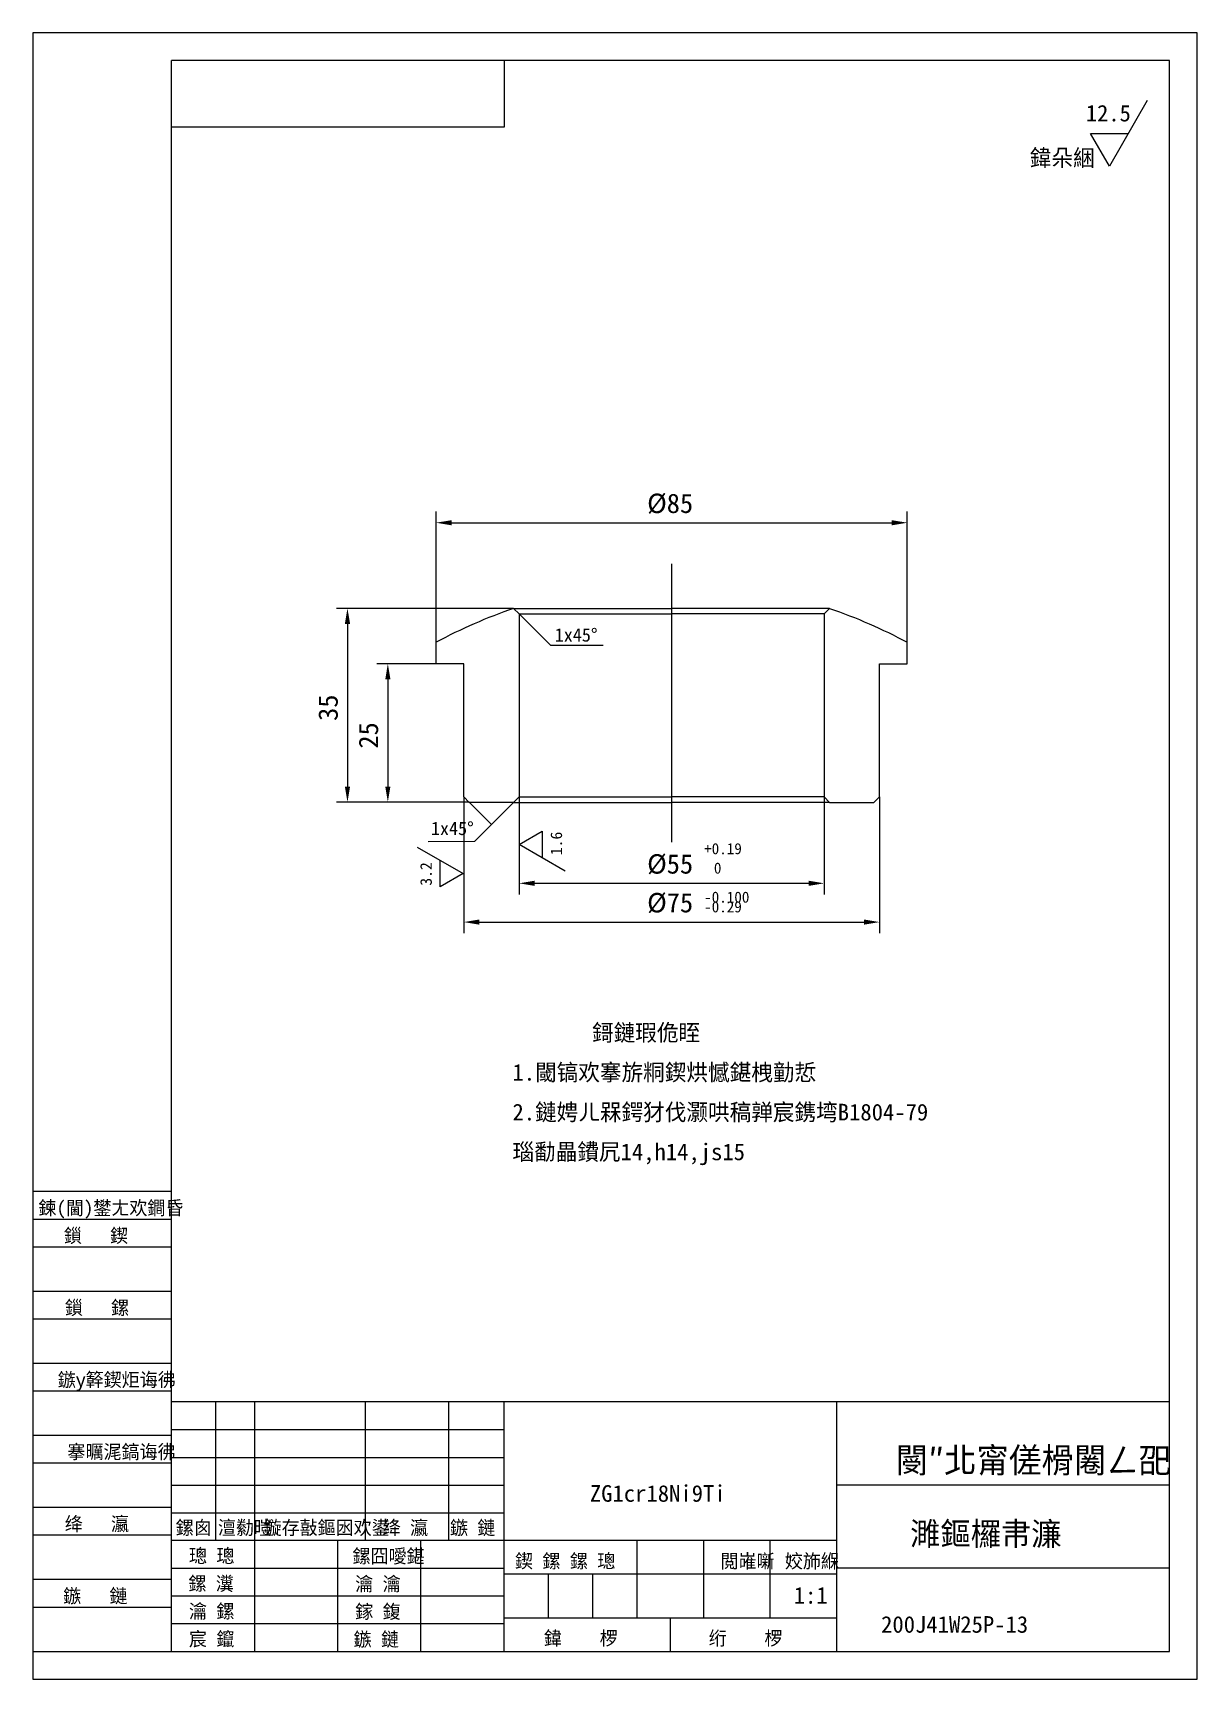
# Model space of a CAD drawing. Header units: metres. Extents: x 0 to 210, y 0 to 297.
import ezdxf

# ---------------------------------------------------------------- set-up
doc = ezdxf.new("R2010")
doc.units = ezdxf.units.M
for name, color, linetype in [('C', 6, 'Continuous'), ('D', 1, 'Continuous'), ('FL', 5, 'Continuous'), ('T', 7, 'Continuous'), ('TL', 4, 'Continuous')]:
    doc.layers.add(name, color=color, linetype=linetype)

# ---------------------------------------------------------------- blocks, each defined once
blk = doc.blocks.new('TUKUN4')
at = {"layer": 'FL'}
for p, q in [((0, 297), (0, 0)), ((210, 297), (0, 297)), ((210, 0), (210, 297)), ((0, 78), (25, 78)), ((0, 70), (25, 70)), ((0, 65), (25, 65)), ((0, 57), (25, 57)), ((0, 52), (25, 52)), ((33, 25), (33, 50)), ((40, 5), (40, 50)), ((60, 25), (60, 50)), ((75, 25), (75, 50)), ((25, 45), (85, 45)), ((0, 44), (25, 44)), ((0, 39), (25, 39)), ((25, 40), (85, 40)), ((25, 35), (85, 35)), ((0, 31), (25, 31)), ((25, 30), (85, 30)), ((0, 26), (25, 26)), ((70, 5), (70, 25)), ((0, 18), (25, 18)), ((25, 20), (85, 20)), ((25, 15), (85, 15)), ((0, 13), (25, 13)), ((25, 10), (85, 10)), ((0, 0), (210, 0))]:
    blk.add_line(p, q, dxfattribs=at)
at = {"layer": 'TL'}
for p, q in [((25, 5), (25, 292)), ((205, 292), (25, 292)), ((85, 292), (85, 280)), ((205, 5), (205, 292)), ((85, 280), (25, 280)), ((0, 88), (25, 88)), ((0, 83), (25, 83)), ((205, 50), (25, 50)), ((85, 5), (85, 50)), ((145, 5), (145, 50)), ((205, 35), (145, 35)), ((145, 25), (25, 25)), ((55, 5), (55, 25)), ((109, 11), (109, 25)), ((121, 11), (121, 25)), ((133, 11), (133, 25)), ((85, 19), (145, 19)), ((93, 11), (93, 19)), ((101, 11), (101, 19)), ((205, 20), (145, 20)), ((145, 11), (85, 11)), ((115, 5), (115, 11)), ((0, 5), (205, 5))]:
    blk.add_line(p, q, dxfattribs=at)
at = {"layer": 'T'}
for s, p in [('鍊(閫)鐢ㄤ欢鐧昏', (1, 83.76)), ('鎻   鍥', (5.56, 78.76)), ('鎻   鏍', (5.74, 65.76)), ('鏃у簳鍥炬诲彿', (4.49, 52.76)), ('搴曞浘鎬诲彿', (6.22, 39.76)), ('绛   瀛', (5.74, 26.76)), ('鏍囪', (25.75, 26.07)), ('澶勬暟', (33.38, 26.07)), ('鏇存敼鏂囦欢鍙', (41.61, 26.07)), ('绛 瀛', (63.1, 26.07)), ('鏃 鏈', (75.23, 26.07)), ('璁 璁', (28.14, 20.99)), ('鏍囧噯鍖', (57.65, 20.93)), ('鍥 鏍 鏍 璁', (86.95, 20.04)), ('閲嶉噺', (124.03, 20.04)), ('姣斾緥', (135.64, 20.04)), ('鏍 瀵', (28.05, 15.99)), ('瀹 瀹', (58.13, 15.93)), ('鏃   鏈', (5.45, 13.76)), ('瀹 鏍', (28.14, 10.99)), ('鎵 鍑', (58.13, 10.93)), ('鍏    椤', (92.18, 6.13)), ('绗    椤', (121.9, 6.13)), ('宸 鑹', (28.14, 5.99)), ('鏃 鏈', (57.84, 5.93))]:
    blk.add_text(s, height=2.5, dxfattribs=at).set_placement(p)

msp = doc.modelspace()

# ---------------------------------------------------------------- linework, layer by layer
at = {"layer": 'C'}
msp.add_line((115.22, 201.23), (115.22, 151.01), dxfattribs=at)
at = {"layer": 'D'}
for p, q in [((201.02, 284.8), (194.19, 272.97)), ((190.77, 278.88), (197.6, 278.88)), ((194.19, 272.97), (190.77, 278.88)), ((72.72, 187.06), (72.72, 210.63)), ((75.52, 208.63), (154.92, 208.63)), ((157.72, 187.06), (157.72, 210.63)), ((86.72, 193.18), (54.74, 193.18)), ((56.74, 190.38), (56.74, 161.03)), ((87.72, 192.18), (93.38, 186.53)), ((93.38, 186.53), (100.52, 186.53)), ((100.52, 186.53), (102.89, 186.53)), ((72.72, 183.18), (62.02, 183.18)), ((64.02, 180.38), (64.02, 161.03)), ((62.02, 158.23), (54.74, 158.23)), ((78.68, 158.23), (62.02, 158.23)), ((77.72, 159.18), (77.72, 134.58)), ((78.68, 158.23), (82.72, 154.18)), ((86.72, 158.18), (79.65, 151.11)), ((87.72, 159.18), (87.72, 141.57)), ((142.72, 159.18), (142.72, 141.57)), ((152.72, 159.18), (152.72, 134.58)), ((87.72, 150.57), (91.86, 152.96)), ((91.86, 152.96), (91.86, 148.18)), ((69.32, 150.11), (77.6, 145.32)), ((79.65, 151.11), (71.31, 151.07)), ((96, 145.79), (87.72, 150.57)), ((73.46, 142.93), (73.46, 147.71)), ((77.6, 145.32), (73.46, 142.93)), ((90.52, 143.57), (139.92, 143.57)), ((80.52, 136.58), (149.92, 136.58))]:
    msp.add_line(p, q, dxfattribs=at)
for points in [[(75.52, 209.09), (75.52, 208.16), (72.72, 208.63)], [(154.92, 209.09), (154.92, 208.16), (157.72, 208.63)], [(56.27, 190.38), (57.21, 190.38), (56.74, 193.18)], [(63.56, 180.38), (64.49, 180.38), (64.02, 183.18)], [(56.27, 161.03), (57.21, 161.03), (56.74, 158.23)], [(63.56, 161.03), (64.49, 161.03), (64.02, 158.23)], [(90.52, 144.04), (90.52, 143.11), (87.72, 143.57)], [(139.92, 144.04), (139.92, 143.11), (142.72, 143.57)], [(80.52, 137.04), (80.52, 136.11), (77.72, 136.58)], [(149.92, 137.04), (149.92, 136.11), (152.72, 136.58)]]:
    msp.add_solid(points, dxfattribs=at)
at = {"layer": 'TL'}
for p, q in [((86.72, 193.18), (115.22, 193.18)), ((87.72, 192.18), (86.72, 193.18)), ((143.72, 193.18), (115.22, 193.18)), ((142.72, 192.18), (143.72, 193.18)), ((87.72, 192.18), (115.22, 192.18)), ((87.72, 192.18), (87.72, 159.18)), ((142.72, 192.18), (115.22, 192.18)), ((142.72, 192.18), (142.72, 159.18)), ((72.72, 183.18), (72.72, 187.06)), ((157.72, 183.18), (157.72, 187.06)), ((77.72, 183.18), (72.72, 183.18)), ((77.72, 159.18), (77.72, 183.18)), ((152.72, 183.18), (157.72, 183.18)), ((152.72, 159.18), (152.72, 183.18)), ((77.72, 159.18), (78.72, 158.18)), ((82.72, 158.18), (78.72, 158.18)), ((86.72, 158.18), (82.72, 158.18)), ((87.72, 159.18), (86.72, 158.18)), ((86.72, 158.18), (115.22, 158.18)), ((87.72, 159.18), (115.22, 159.18)), ((142.72, 159.18), (115.22, 159.18)), ((143.72, 158.18), (115.22, 158.18)), ((142.72, 159.18), (143.72, 158.18)), ((143.72, 158.18), (147.72, 158.18)), ((147.72, 158.18), (151.72, 158.18)), ((152.72, 159.18), (151.72, 158.18))]:
    msp.add_line(p, q, dxfattribs=at)
for points in [[(86.72, 193.18, 0.04), (72.72, 187.06, 0.04)], [(143.72, 193.18, -0.04), (157.72, 187.06, -0.04)]]:
    msp.add_lwpolyline(points, format="xyb", dxfattribs=at)

# ---------------------------------------------------------------- block references
at = {"layer": 'D'}
msp.add_blockref('TUKUN4', (0, 0), dxfattribs=at)

# ---------------------------------------------------------------- texts
for s, height, p in [('12.5', 2.98, (189.94, 281.03)), ('鍏朵綑', 3, (179.83, 272.97)), ('%%c85', 3.5, (110.8, 210.38)), ('1x45%%d', 2.4, (94.12, 187.18)), ('1x45%%d', 2.4, (71.79, 152.28)), ('%%c55', 3.5, (110.8, 145.32)), ('+0.19', 2, (121.08, 148.82)), ('0', 2, (122.84, 145.32)), ('%%C75', 3.5, (110.8, 138.33)), ('-0.100', 2, (121.08, 140.08)), ('-0.29', 2, (121.08, 138.33)), ('鎶鏈瑕佹眰', 3, (100.86, 115.14)), ('1.閾镐欢搴旂粡鍥烘憾鍖栧勭悊', 3, (86.5, 107.97)), ('2.鏈娉ㄦ槑鍔犲伐灏哄稿亸宸鎸塆B1804-79', 3, (86.5, 100.79)), ('瑙勫畾鐨凥14,h14,js15', 3, (86.5, 93.62)), ('閿″北甯傞榾闂ㄥ巶', 4.5, (155.62, 37.23)), ('ZG1cr18Ni9Ti', 3, (100.47, 31.99)), ('濉鏂欏帇濂', 4.2, (158.25, 24.11)), ('1:1', 3, (137.24, 13.61)), ('200J41W25P-13', 3, (153, 8.36))]:
    msp.add_text(s, height=height, dxfattribs=at).set_placement(p)
for s, height, p in [('35', 3.5, (54.99, 172.87)), ('25', 3.5, (62.27, 167.87)), ('1.6', 2.08, (95.45, 148.64)), ('3.2', 2.08, (71.95, 143.14))]:
    msp.add_text(s, height=height, rotation=90, dxfattribs=at).set_placement(p)

doc.saveas('drawing.dxf')
